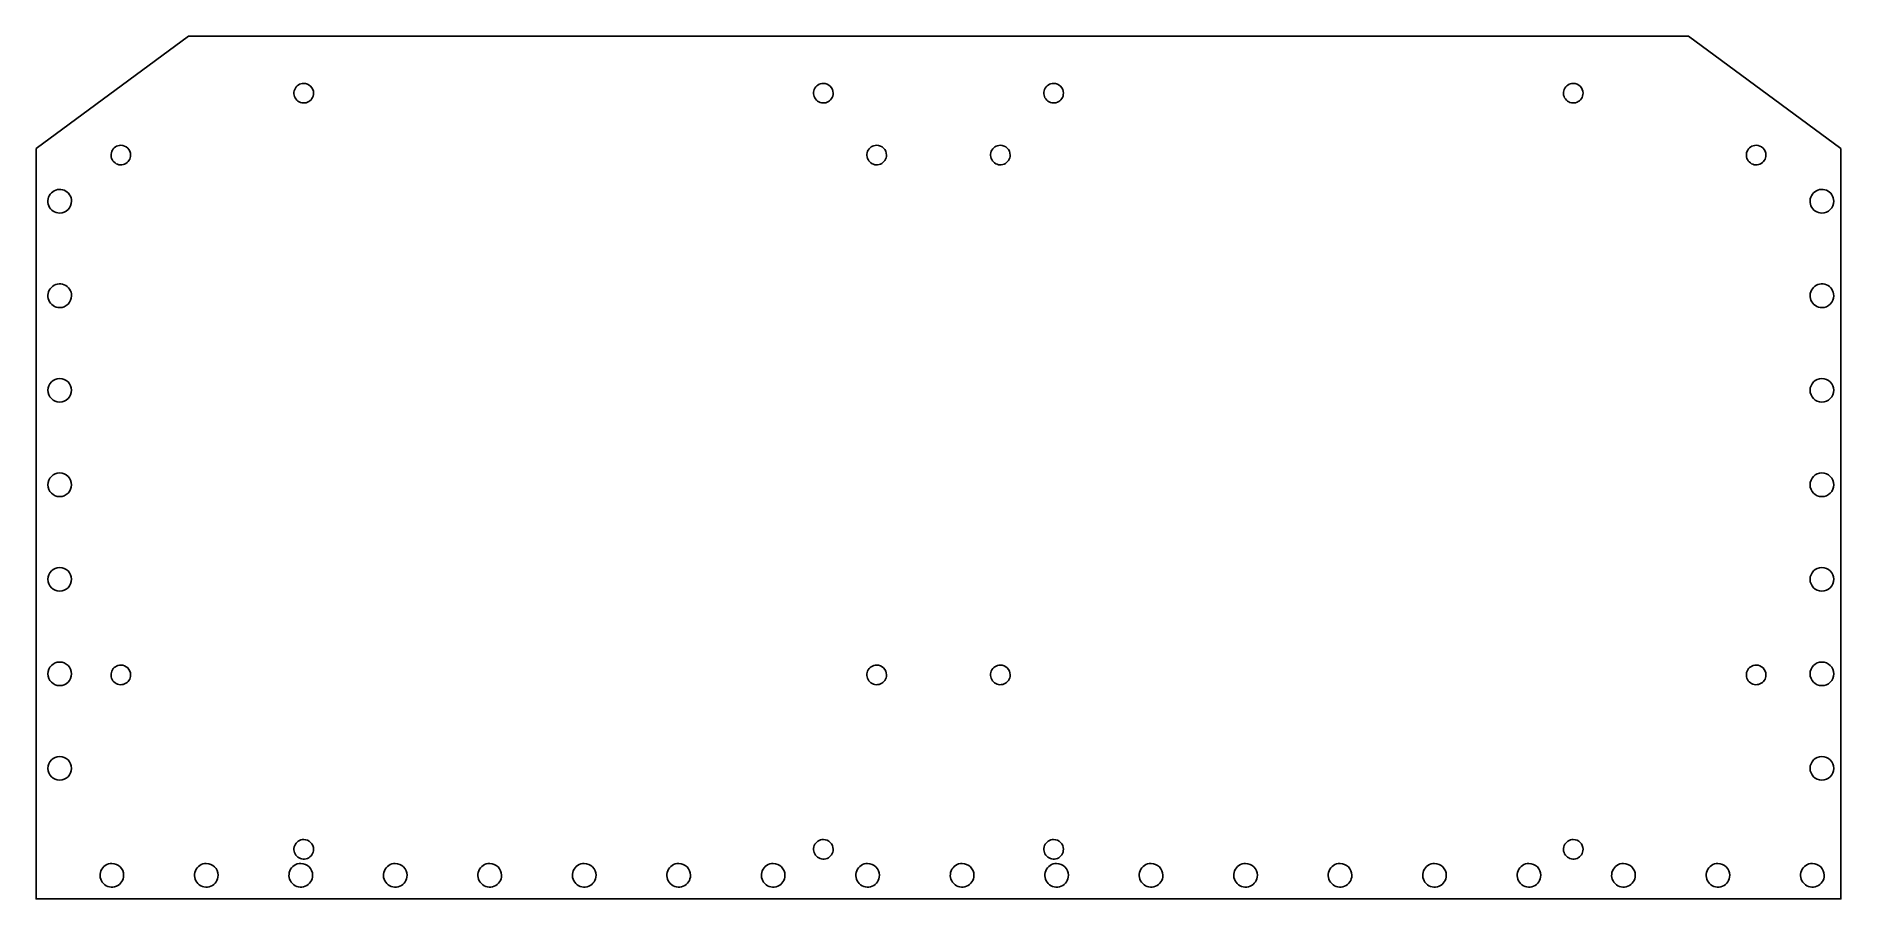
# Model space of a CAD drawing. Header units: millimetres. Extents: x 74 to 380, y 51 to 198.
import ezdxf

# ---------------------------------------------------------------- set-up
doc = ezdxf.new("R2010")
doc.units = ezdxf.units.MM
doc.layers.add('Layer_1', color=7, linetype='CONTINUOUS')

msp = doc.modelspace()

# ---------------------------------------------------------------- linework, layer by layer
at = {"layer": 'Layer_1', "color": 7}
for points in [[(73.923001, 178.46654), (73.923001, 51.4668), (379.57284, 51.4668), (379.57284, 178.46654), (353.74792, 197.516538), (99.747922, 197.516538)], [(119.24792, 189.51516)], [(207.24794, 189.51516)], [(246.24789, 189.51516)], [(334.24792, 189.51516)], [(88.275459, 179.03886)], [(216.27531, 179.03886)], [(237.22052, 179.03886)], [(365.2204, 179.03886)], [(79.923343, 169.56396)], [(378.355344, 169.56396)], [(79.923343, 153.56396)], [(378.355344, 153.56396)], [(79.923343, 137.56396)], [(378.355344, 137.56396)], [(79.923343, 121.56396)], [(378.355344, 121.56396)], [(79.923343, 105.56395)], [(378.355344, 105.56395)], [(79.923343, 89.56395)], [(88.275459, 91.04134)], [(216.27531, 91.04134)], [(237.22052, 91.04134)], [(365.2204, 91.04134)], [(378.355344, 89.56395)], [(79.923343, 73.56395)], [(378.355344, 73.56395)], [(119.24792, 61.5153)], [(207.24794, 61.5153)], [(246.24789, 61.5153)], [(334.24792, 61.5153)], [(86.747441, 57.467644)], [(102.747441, 57.467644)], [(118.747441, 57.467644)], [(134.74744, 57.467644)], [(150.74744, 57.467644)], [(166.74744, 57.467644)], [(182.74744, 57.467644)], [(198.74741, 57.467644)], [(214.74741, 57.467644)], [(230.74741, 57.467644)], [(246.74741, 57.467644)], [(262.74741, 57.467644)], [(278.74741, 57.467644)], [(294.74741, 57.467644)], [(310.74741, 57.467644)], [(326.74741, 57.467644)], [(342.74741, 57.467644)], [(358.74741, 57.467644)], [(374.74741, 57.467644)]]:
    msp.add_lwpolyline(points, close=True, dxfattribs=at)
for points in [[(119.24792, 189.51516), (118.577095, 189.51516), (117.972324, 189.111065), (117.715611, 188.491303)], [(120.420699, 189.029379), (120.109659, 189.340419), (119.687797, 189.51516), (119.24792, 189.51516)], [(207.24794, 189.51516), (206.577115, 189.51516), (205.972344, 189.111065), (205.715631, 188.491303)], [(208.420719, 189.029379), (208.109679, 189.340419), (207.687817, 189.51516), (207.24794, 189.51516)], [(246.24789, 189.51516), (245.577065, 189.51516), (244.972294, 189.111065), (244.715581, 188.491303)], [(247.420669, 189.029379), (247.109629, 189.340419), (246.687767, 189.51516), (246.24789, 189.51516)], [(334.24792, 189.51516), (333.577095, 189.51516), (332.972324, 189.111065), (332.715611, 188.491303)], [(335.420699, 189.029379), (335.109659, 189.340419), (334.687797, 189.51516), (334.24792, 189.51516)], [(117.715611, 188.491303), (117.458897, 187.871542), (117.600796, 187.158166), (118.075141, 186.683821)], [(118.075141, 186.683821), (118.549486, 186.209476), (119.262862, 186.067577), (119.882623, 186.324291)], [(119.882623, 186.324291), (120.502385, 186.581004), (120.90648, 187.185775), (120.90648, 187.8566)], [(120.90648, 187.8566), (120.90648, 188.296477), (120.731739, 188.718339), (120.420699, 189.029379)], [(205.715631, 188.491303), (205.458917, 187.871542), (205.600816, 187.158166), (206.075161, 186.683821)], [(206.075161, 186.683821), (206.549506, 186.209476), (207.262882, 186.067577), (207.882643, 186.324291)], [(207.882643, 186.324291), (208.502405, 186.581004), (208.9065, 187.185775), (208.9065, 187.8566)], [(208.9065, 187.8566), (208.9065, 188.296477), (208.731759, 188.718339), (208.420719, 189.029379)], [(244.715581, 188.491303), (244.458867, 187.871542), (244.600766, 187.158166), (245.075111, 186.683821)], [(245.075111, 186.683821), (245.549456, 186.209476), (246.262832, 186.067577), (246.882593, 186.324291)], [(246.882593, 186.324291), (247.502355, 186.581004), (247.90645, 187.185775), (247.90645, 187.8566)], [(247.90645, 187.8566), (247.90645, 188.296477), (247.731709, 188.718339), (247.420669, 189.029379)], [(332.715611, 188.491303), (332.458897, 187.871542), (332.600796, 187.158166), (333.075141, 186.683821)], [(333.075141, 186.683821), (333.549486, 186.209476), (334.262862, 186.067577), (334.882623, 186.324291)], [(334.882623, 186.324291), (335.502385, 186.581004), (335.90648, 187.185775), (335.90648, 187.8566)], [(335.90648, 187.8566), (335.90648, 188.296477), (335.731739, 188.718339), (335.420699, 189.029379)], [(86.74315, 178.015003), (86.486436, 177.395242), (86.628335, 176.681866), (87.10268, 176.207521)], [(88.275459, 179.03886), (87.604634, 179.03886), (86.999863, 178.634765), (86.74315, 178.015003)], [(89.448238, 178.553079), (89.137198, 178.864119), (88.715336, 179.03886), (88.275459, 179.03886)], [(88.910162, 175.847991), (89.529924, 176.104704), (89.934019, 176.709475), (89.934019, 177.3803)], [(89.934019, 177.3803), (89.934019, 177.820177), (89.759278, 178.242039), (89.448238, 178.553079)], [(214.743001, 178.015003), (214.486287, 177.395242), (214.628186, 176.681866), (215.102531, 176.207521)], [(216.27531, 179.03886), (215.604485, 179.03886), (214.999714, 178.634765), (214.743001, 178.015003)], [(217.448089, 178.553079), (217.137049, 178.864119), (216.715187, 179.03886), (216.27531, 179.03886)], [(216.910013, 175.847991), (217.529775, 176.104704), (217.93387, 176.709475), (217.93387, 177.3803)], [(217.93387, 177.3803), (217.93387, 177.820177), (217.759129, 178.242039), (217.448089, 178.553079)], [(235.688211, 178.015003), (235.431497, 177.395242), (235.573396, 176.681866), (236.047741, 176.207521)], [(237.22052, 179.03886), (236.549695, 179.03886), (235.944924, 178.634765), (235.688211, 178.015003)], [(238.393299, 178.553079), (238.082259, 178.864119), (237.660397, 179.03886), (237.22052, 179.03886)], [(237.855223, 175.847991), (238.474985, 176.104704), (238.87908, 176.709475), (238.87908, 177.3803)], [(238.87908, 177.3803), (238.87908, 177.820177), (238.704339, 178.242039), (238.393299, 178.553079)], [(363.688091, 178.015003), (363.431377, 177.395242), (363.573276, 176.681866), (364.047621, 176.207521)], [(365.2204, 179.03886), (364.549575, 179.03886), (363.944804, 178.634765), (363.688091, 178.015003)], [(366.393179, 178.553079), (366.082139, 178.864119), (365.660277, 179.03886), (365.2204, 179.03886)], [(365.855103, 175.847991), (366.474865, 176.104704), (366.87896, 176.709475), (366.87896, 177.3803)], [(366.87896, 177.3803), (366.87896, 177.820177), (366.704219, 178.242039), (366.393179, 178.553079)], [(87.10268, 176.207521), (87.577025, 175.733176), (88.290401, 175.591277), (88.910162, 175.847991)], [(215.102531, 176.207521), (215.576876, 175.733176), (216.290252, 175.591277), (216.910013, 175.847991)], [(236.047741, 176.207521), (236.522086, 175.733176), (237.235462, 175.591277), (237.855223, 175.847991)], [(364.047621, 176.207521), (364.521966, 175.733176), (365.235342, 175.591277), (365.855103, 175.847991)], [(78.688004, 171.412776), (77.940228, 171.722515), (77.079501, 171.551305), (76.507178, 170.978982)], [(79.923343, 169.56396), (79.923343, 170.373347), (79.435781, 171.103037), (78.688004, 171.412776)], [(377.120004, 171.412776), (376.372228, 171.722515), (375.511501, 171.551305), (374.939178, 170.978982)], [(378.355344, 169.56396), (378.355344, 170.373347), (377.867781, 171.103037), (377.120004, 171.412776)], [(76.507178, 170.978982), (75.934855, 170.406659), (75.763645, 169.545932), (76.073384, 168.798156)], [(76.073384, 168.798156), (76.383123, 168.050379), (77.112813, 167.562816), (77.9222, 167.562816)], [(77.9222, 167.562816), (78.452936, 167.562816), (78.961935, 167.773651), (79.337222, 168.148938)], [(79.337222, 168.148938), (79.712509, 168.524225), (79.923343, 169.033224), (79.923343, 169.56396)], [(374.939178, 170.978982), (374.366855, 170.406659), (374.195645, 169.545932), (374.505384, 168.798156)], [(374.505384, 168.798156), (374.815123, 168.050379), (375.544813, 167.562816), (376.3542, 167.562816)], [(376.3542, 167.562816), (376.884936, 167.562816), (377.393935, 167.773651), (377.769222, 168.148938)], [(377.769222, 168.148938), (378.144509, 168.524225), (378.355344, 169.033224), (378.355344, 169.56396)], [(76.507178, 154.978982), (75.934855, 154.406659), (75.763645, 153.545932), (76.073384, 152.798156)], [(78.688004, 155.412776), (77.940228, 155.722515), (77.079501, 155.551305), (76.507178, 154.978982)], [(79.923343, 153.56396), (79.923343, 154.373347), (79.435781, 155.103037), (78.688004, 155.412776)], [(79.337222, 152.148938), (79.712509, 152.524225), (79.923343, 153.033224), (79.923343, 153.56396)], [(374.939178, 154.978982), (374.366855, 154.406659), (374.195645, 153.545932), (374.505384, 152.798156)], [(377.120004, 155.412776), (376.372228, 155.722515), (375.511501, 155.551305), (374.939178, 154.978982)], [(378.355344, 153.56396), (378.355344, 154.373347), (377.867781, 155.103037), (377.120004, 155.412776)], [(377.769222, 152.148938), (378.144509, 152.524225), (378.355344, 153.033224), (378.355344, 153.56396)], [(76.073384, 152.798156), (76.383123, 152.050379), (77.112813, 151.562816), (77.9222, 151.562816)], [(77.9222, 151.562816), (78.452936, 151.562816), (78.961935, 151.773651), (79.337222, 152.148938)], [(374.505384, 152.798156), (374.815123, 152.050379), (375.544813, 151.562816), (376.3542, 151.562816)], [(376.3542, 151.562816), (376.884936, 151.562816), (377.393935, 151.773651), (377.769222, 152.148938)], [(77.9222, 139.565103), (76.816999, 139.565103), (75.921056, 138.669161), (75.921056, 137.56396)], [(75.921056, 137.56396), (75.921056, 136.458759), (76.816999, 135.562816), (77.9222, 135.562816)], [(79.923343, 137.56396), (79.923343, 138.669161), (79.027401, 139.565103), (77.9222, 139.565103)], [(79.337222, 136.148938), (79.712509, 136.524225), (79.923343, 137.033224), (79.923343, 137.56396)], [(376.3542, 139.565103), (375.248999, 139.565103), (374.353056, 138.669161), (374.353056, 137.56396)], [(374.353056, 137.56396), (374.353056, 136.458759), (375.248999, 135.562816), (376.3542, 135.562816)], [(378.355344, 137.56396), (378.355343, 138.669161), (377.459401, 139.565103), (376.3542, 139.565103)], [(377.769222, 136.148938), (378.144509, 136.524225), (378.355344, 137.033224), (378.355344, 137.56396)], [(77.9222, 135.562816), (78.452936, 135.562816), (78.961935, 135.773651), (79.337222, 136.148938)], [(376.3542, 135.562816), (376.884936, 135.562816), (377.393935, 135.773651), (377.769222, 136.148938)], [(77.9222, 123.565103), (76.816999, 123.565103), (75.921056, 122.669161), (75.921056, 121.56396)], [(79.923343, 121.56396), (79.923343, 122.669161), (79.027401, 123.565103), (77.9222, 123.565103)], [(376.3542, 123.565103), (375.248999, 123.565103), (374.353056, 122.669161), (374.353056, 121.56396)], [(378.355344, 121.56396), (378.355344, 122.669161), (377.459401, 123.565103), (376.3542, 123.565103)], [(75.921056, 121.56396), (75.921056, 120.458759), (76.816999, 119.562816), (77.9222, 119.562816)], [(77.9222, 119.562816), (78.452936, 119.562816), (78.961935, 119.773651), (79.337222, 120.148938)], [(79.337222, 120.148938), (79.712509, 120.524225), (79.923343, 121.033224), (79.923343, 121.56396)], [(374.353056, 121.56396), (374.353056, 120.458759), (375.248999, 119.562816), (376.3542, 119.562816)], [(376.3542, 119.562816), (376.884936, 119.562816), (377.393935, 119.773651), (377.769222, 120.148938)], [(377.769222, 120.148938), (378.144509, 120.524225), (378.355344, 121.033224), (378.355344, 121.56396)], [(77.9222, 107.565093), (76.816999, 107.565093), (75.921056, 106.669151), (75.921056, 105.56395)], [(79.923343, 105.56395), (79.923343, 106.669151), (79.027401, 107.565093), (77.9222, 107.565093)], [(376.3542, 107.565093), (375.248999, 107.565093), (374.353056, 106.669151), (374.353056, 105.56395)], [(378.355344, 105.56395), (378.355344, 106.669151), (377.459401, 107.565093), (376.3542, 107.565093)], [(75.921056, 105.56395), (75.921056, 104.458749), (76.816999, 103.562806), (77.9222, 103.562806)], [(77.9222, 103.562806), (78.452936, 103.562806), (78.961935, 103.773641), (79.337222, 104.148928)], [(79.337222, 104.148928), (79.712509, 104.524215), (79.923343, 105.033214), (79.923343, 105.56395)], [(374.353056, 105.56395), (374.353056, 104.458749), (375.248999, 103.562806), (376.3542, 103.562806)], [(376.3542, 103.562806), (376.884936, 103.562806), (377.393935, 103.773641), (377.769222, 104.148928)], [(377.769222, 104.148928), (378.144509, 104.524215), (378.355344, 105.033214), (378.355344, 105.56395)], [(77.9222, 91.565093), (76.816999, 91.565093), (75.921056, 90.669151), (75.921056, 89.56395)], [(75.921056, 89.56395), (75.921056, 88.458749), (76.816999, 87.562806), (77.9222, 87.562806)], [(79.923343, 89.56395), (79.923343, 90.669151), (79.027401, 91.565093), (77.9222, 91.565093)], [(79.337222, 88.148928), (79.712509, 88.524215), (79.923343, 89.033214), (79.923343, 89.56395)], [(86.74315, 90.017483), (86.486436, 89.397722), (86.628335, 88.684346), (87.10268, 88.210001)], [(88.275459, 91.04134), (87.604634, 91.04134), (86.999863, 90.637245), (86.74315, 90.017483)], [(89.448238, 90.555559), (89.137198, 90.866599), (88.715336, 91.04134), (88.275459, 91.04134)], [(88.910162, 87.850471), (89.529924, 88.107184), (89.934019, 88.711955), (89.934019, 89.38278)], [(89.934019, 89.38278), (89.934019, 89.822657), (89.759278, 90.244519), (89.448238, 90.555559)], [(214.743001, 90.017483), (214.486287, 89.397722), (214.628186, 88.684346), (215.102531, 88.210001)], [(216.27531, 91.04134), (215.604485, 91.04134), (214.999714, 90.637245), (214.743001, 90.017483)], [(217.448089, 90.555559), (217.137049, 90.866599), (216.715187, 91.04134), (216.27531, 91.04134)], [(216.910013, 87.850471), (217.529775, 88.107184), (217.93387, 88.711955), (217.93387, 89.38278)], [(217.93387, 89.38278), (217.93387, 89.822657), (217.759129, 90.244519), (217.448089, 90.555559)], [(235.688211, 90.017483), (235.431497, 89.397722), (235.573396, 88.684346), (236.047741, 88.210001)], [(237.22052, 91.04134), (236.549695, 91.04134), (235.944924, 90.637245), (235.688211, 90.017483)], [(238.393299, 90.555559), (238.082259, 90.866599), (237.660397, 91.04134), (237.22052, 91.04134)], [(237.855223, 87.850471), (238.474985, 88.107184), (238.87908, 88.711955), (238.87908, 89.38278)], [(238.87908, 89.38278), (238.87908, 89.822657), (238.704339, 90.244519), (238.393299, 90.555559)], [(363.688091, 90.017483), (363.431377, 89.397722), (363.573276, 88.684346), (364.047621, 88.210001)], [(365.2204, 91.04134), (364.549575, 91.04134), (363.944804, 90.637245), (363.688091, 90.017483)], [(366.393179, 90.555559), (366.082139, 90.866599), (365.660277, 91.04134), (365.2204, 91.04134)], [(365.855103, 87.850471), (366.474865, 88.107184), (366.87896, 88.711955), (366.87896, 89.38278)], [(366.87896, 89.38278), (366.87896, 89.822657), (366.704219, 90.244519), (366.393179, 90.555559)], [(376.3542, 91.565093), (375.248999, 91.565093), (374.353056, 90.669151), (374.353056, 89.56395)], [(374.353056, 89.56395), (374.353056, 88.458749), (375.248999, 87.562806), (376.3542, 87.562806)], [(378.355344, 89.56395), (378.355343, 90.669151), (377.459401, 91.565093), (376.3542, 91.565093)], [(377.769222, 88.148928), (378.144509, 88.524215), (378.355344, 89.033214), (378.355344, 89.56395)], [(77.9222, 87.562806), (78.452936, 87.562806), (78.961935, 87.773641), (79.337222, 88.148928)], [(87.10268, 88.210001), (87.577025, 87.735656), (88.290401, 87.593757), (88.910162, 87.850471)], [(215.102531, 88.210001), (215.576876, 87.735656), (216.290252, 87.593757), (216.910013, 87.850471)], [(236.047741, 88.210001), (236.522086, 87.735656), (237.235462, 87.593757), (237.855223, 87.850471)], [(364.047621, 88.210001), (364.521966, 87.735656), (365.235342, 87.593757), (365.855103, 87.850471)], [(376.3542, 87.562806), (376.884936, 87.562806), (377.393935, 87.773641), (377.769222, 88.148928)], [(77.9222, 75.565093), (76.816999, 75.565093), (75.921056, 74.669151), (75.921056, 73.56395)], [(75.921056, 73.56395), (75.921056, 72.458749), (76.816999, 71.562806), (77.9222, 71.562806)], [(79.923343, 73.56395), (79.923343, 74.669151), (79.027401, 75.565093), (77.9222, 75.565093)], [(79.337222, 72.148928), (79.712509, 72.524215), (79.923343, 73.033214), (79.923343, 73.56395)], [(376.3542, 75.565093), (375.248999, 75.565093), (374.353056, 74.669151), (374.353056, 73.56395)], [(374.353056, 73.56395), (374.353056, 72.458749), (375.248999, 71.562806), (376.3542, 71.562806)], [(378.355344, 73.56395), (378.355344, 74.669151), (377.459401, 75.565093), (376.3542, 75.565093)], [(377.769222, 72.148928), (378.144509, 72.524215), (378.355344, 73.033214), (378.355344, 73.56395)], [(77.9222, 71.562806), (78.452936, 71.562806), (78.961935, 71.773641), (79.337222, 72.148928)], [(376.3542, 71.562806), (376.884936, 71.562806), (377.393935, 71.773641), (377.769222, 72.148928)], [(119.24792, 61.5153), (118.577095, 61.5153), (117.972324, 61.111205), (117.715611, 60.491443)], [(120.420699, 61.029519), (120.109659, 61.340559), (119.687797, 61.5153), (119.24792, 61.5153)], [(207.24794, 61.5153), (206.577115, 61.5153), (205.972344, 61.111205), (205.715631, 60.491443)], [(208.420719, 61.029519), (208.109679, 61.340559), (207.687817, 61.5153), (207.24794, 61.5153)], [(246.24789, 61.5153), (245.577065, 61.5153), (244.972294, 61.111205), (244.715581, 60.491443)], [(247.420669, 61.029519), (247.109629, 61.340559), (246.687767, 61.5153), (246.24789, 61.5153)], [(334.24792, 61.5153), (333.577095, 61.5153), (332.972324, 61.111205), (332.715611, 60.491443)], [(335.420699, 61.029519), (335.109659, 61.340559), (334.687797, 61.5153), (334.24792, 61.5153)], [(117.715611, 60.491443), (117.458897, 59.871682), (117.600796, 59.158306), (118.075141, 58.683961)], [(118.075141, 58.683961), (118.549486, 58.209616), (119.262862, 58.067717), (119.882623, 58.324431)], [(119.882623, 58.324431), (120.502385, 58.581144), (120.90648, 59.185915), (120.90648, 59.85674)], [(120.90648, 59.85674), (120.90648, 60.296617), (120.731739, 60.718479), (120.420699, 61.029519)], [(205.715631, 60.491443), (205.458917, 59.871682), (205.600816, 59.158306), (206.075161, 58.683961)], [(206.075161, 58.683961), (206.549506, 58.209616), (207.262882, 58.067717), (207.882643, 58.324431)], [(207.882643, 58.324431), (208.502405, 58.581144), (208.9065, 59.185915), (208.9065, 59.85674)], [(208.9065, 59.85674), (208.9065, 60.296617), (208.731759, 60.718479), (208.420719, 61.029519)], [(244.715581, 60.491443), (244.458867, 59.871682), (244.600766, 59.158306), (245.075111, 58.683961)], [(245.075111, 58.683961), (245.549456, 58.209616), (246.262832, 58.067717), (246.882593, 58.324431)], [(246.882593, 58.324431), (247.502355, 58.581144), (247.90645, 59.185915), (247.90645, 59.85674)], [(247.90645, 59.85674), (247.90645, 60.296617), (247.731709, 60.718479), (247.420669, 61.029519)], [(332.715611, 60.491443), (332.458897, 59.871682), (332.600796, 59.158306), (333.075141, 58.683961)], [(333.075141, 58.683961), (333.549486, 58.209616), (334.262862, 58.067717), (334.882623, 58.324431)], [(334.882623, 58.324431), (335.502385, 58.581144), (335.90648, 59.185915), (335.90648, 59.85674)], [(335.90648, 59.85674), (335.90648, 60.296617), (335.731739, 60.718479), (335.420699, 61.029519)], [(84.898625, 56.232304), (84.588886, 55.484528), (84.760096, 54.623801), (85.332419, 54.051478)], [(86.747441, 57.467644), (85.938054, 57.467644), (85.208364, 56.980081), (84.898625, 56.232304)], [(88.748585, 55.4665), (88.748585, 56.571701), (87.852642, 57.467644), (86.747441, 57.467644)], [(87.513245, 53.617684), (88.261022, 53.927423), (88.748585, 54.657113), (88.748585, 55.4665)], [(100.898625, 56.232304), (100.588886, 55.484528), (100.760096, 54.623801), (101.332419, 54.051478)], [(102.747441, 57.467644), (101.938054, 57.467644), (101.208364, 56.980081), (100.898625, 56.232304)], [(104.748585, 55.4665), (104.748585, 56.571701), (103.852642, 57.467644), (102.747441, 57.467644)], [(103.513245, 53.617684), (104.261022, 53.927423), (104.748585, 54.657113), (104.748585, 55.4665)], [(116.898625, 56.232304), (116.588886, 55.484528), (116.760096, 54.623801), (117.332419, 54.051478)], [(118.747441, 57.467644), (117.938054, 57.467644), (117.208364, 56.980081), (116.898625, 56.232304)], [(120.748585, 55.4665), (120.748585, 56.571701), (119.852642, 57.467644), (118.747441, 57.467644)], [(119.513245, 53.617684), (120.261022, 53.927423), (120.748585, 54.657113), (120.748585, 55.4665)], [(132.898624, 56.232304), (132.588885, 55.484528), (132.760095, 54.623801), (133.332418, 54.051478)], [(134.74744, 57.467644), (133.938053, 57.467644), (133.208363, 56.980081), (132.898624, 56.232304)], [(136.162462, 56.881522), (135.787175, 57.256809), (135.278176, 57.467644), (134.74744, 57.467644)], [(135.513244, 53.617684), (136.261021, 53.927423), (136.748583, 54.657113), (136.748583, 55.4665)], [(136.748583, 55.4665), (136.748584, 55.997236), (136.537749, 56.506235), (136.162462, 56.881522)], [(148.898624, 56.232304), (148.588885, 55.484528), (148.760095, 54.623801), (149.332418, 54.051478)], [(150.74744, 57.467644), (149.938053, 57.467644), (149.208363, 56.980081), (148.898624, 56.232304)], [(152.162462, 56.881522), (151.787175, 57.256809), (151.278176, 57.467644), (150.74744, 57.467644)], [(151.513244, 53.617684), (152.261021, 53.927423), (152.748584, 54.657113), (152.748584, 55.4665)], [(152.748584, 55.4665), (152.748584, 55.997236), (152.537749, 56.506235), (152.162462, 56.881522)], [(164.898624, 56.232304), (164.588885, 55.484528), (164.760095, 54.623801), (165.332418, 54.051478)], [(166.74744, 57.467644), (165.938053, 57.467644), (165.208363, 56.980081), (164.898624, 56.232304)], [(168.162462, 56.881522), (167.787175, 57.256809), (167.278176, 57.467644), (166.74744, 57.467644)], [(167.513244, 53.617684), (168.261021, 53.927423), (168.748584, 54.657113), (168.748584, 55.4665)], [(168.748584, 55.4665), (168.748584, 55.997236), (168.537749, 56.506235), (168.162462, 56.881522)], [(180.898624, 56.232304), (180.588885, 55.484528), (180.760095, 54.623801), (181.332418, 54.051478)], [(182.74744, 57.467644), (181.938053, 57.467644), (181.208363, 56.980081), (180.898624, 56.232304)], [(184.162462, 56.881522), (183.787175, 57.256809), (183.278176, 57.467644), (182.74744, 57.467644)], [(183.513244, 53.617684), (184.261021, 53.927423), (184.748584, 54.657113), (184.748584, 55.4665)], [(184.748584, 55.4665), (184.748584, 55.997236), (184.537749, 56.506235), (184.162462, 56.881522)], [(196.898594, 56.232304), (196.588855, 55.484528), (196.760065, 54.623801), (197.332388, 54.051478)], [(198.74741, 57.467644), (197.938023, 57.467644), (197.208333, 56.980081), (196.898594, 56.232304)], [(200.162432, 56.881522), (199.787145, 57.256809), (199.278146, 57.467644), (198.74741, 57.467644)], [(199.513214, 53.617684), (200.260991, 53.927423), (200.748554, 54.657113), (200.748554, 55.4665)], [(200.748554, 55.4665), (200.748554, 55.997236), (200.537719, 56.506235), (200.162432, 56.881522)], [(212.898594, 56.232304), (212.588855, 55.484528), (212.760065, 54.623801), (213.332388, 54.051478)], [(214.74741, 57.467644), (213.938023, 57.467644), (213.208333, 56.980081), (212.898594, 56.232304)], [(216.162432, 56.881522), (215.787145, 57.256809), (215.278146, 57.467644), (214.74741, 57.467644)], [(215.513214, 53.617684), (216.260991, 53.927423), (216.748554, 54.657113), (216.748554, 55.4665)], [(216.748554, 55.4665), (216.748554, 55.997236), (216.537719, 56.506235), (216.162432, 56.881522)], [(228.898594, 56.232304), (228.588855, 55.484528), (228.760065, 54.623801), (229.332388, 54.051478)], [(230.74741, 57.467644), (229.938023, 57.467644), (229.208333, 56.980081), (228.898594, 56.232304)], [(232.162432, 56.881522), (231.787145, 57.256809), (231.278146, 57.467644), (230.74741, 57.467644)], [(231.513214, 53.617684), (232.260991, 53.927423), (232.748554, 54.657113), (232.748554, 55.4665)], [(232.748554, 55.4665), (232.748554, 55.997236), (232.537719, 56.506235), (232.162432, 56.881522)], [(244.898594, 56.232304), (244.588855, 55.484528), (244.760065, 54.623801), (245.332388, 54.051478)], [(246.74741, 57.467644), (245.938023, 57.467644), (245.208333, 56.980081), (244.898594, 56.232304)], [(248.162432, 56.881522), (247.787145, 57.256809), (247.278146, 57.467644), (246.74741, 57.467644)], [(247.513214, 53.617684), (248.260991, 53.927423), (248.748554, 54.657113), (248.748554, 55.4665)], [(248.748554, 55.4665), (248.748554, 55.997236), (248.537719, 56.506235), (248.162432, 56.881522)], [(260.898594, 56.232304), (260.588855, 55.484528), (260.760065, 54.623801), (261.332388, 54.051478)], [(262.74741, 57.467644), (261.938023, 57.467644), (261.208333, 56.980081), (260.898594, 56.232304)], [(264.162432, 56.881522), (263.787145, 57.256809), (263.278146, 57.467644), (262.74741, 57.467644)], [(263.513214, 53.617684), (264.260991, 53.927423), (264.748554, 54.657113), (264.748554, 55.4665)], [(264.748554, 55.4665), (264.748554, 55.997236), (264.537719, 56.506235), (264.162432, 56.881522)], [(276.898594, 56.232304), (276.588855, 55.484528), (276.760065, 54.623801), (277.332388, 54.051478)], [(278.74741, 57.467644), (277.938023, 57.467644), (277.208333, 56.980081), (276.898594, 56.232304)], [(280.162432, 56.881522), (279.787145, 57.256809), (279.278146, 57.467644), (278.74741, 57.467644)], [(279.513214, 53.617684), (280.260991, 53.927423), (280.748554, 54.657113), (280.748554, 55.4665)], [(280.748554, 55.4665), (280.748554, 55.997236), (280.537719, 56.506235), (280.162432, 56.881522)], [(292.898594, 56.232304), (292.588855, 55.484528), (292.760065, 54.623801), (293.332388, 54.051478)], [(294.74741, 57.467644), (293.938023, 57.467644), (293.208333, 56.980081), (292.898594, 56.232304)], [(296.162432, 56.881522), (295.787145, 57.256809), (295.278146, 57.467644), (294.74741, 57.467644)], [(295.513214, 53.617684), (296.260991, 53.927423), (296.748554, 54.657113), (296.748554, 55.4665)], [(296.748554, 55.4665), (296.748554, 55.997236), (296.537719, 56.506235), (296.162432, 56.881522)], [(308.898594, 56.232304), (308.588855, 55.484528), (308.760065, 54.623801), (309.332388, 54.051478)], [(310.74741, 57.467644), (309.938023, 57.467644), (309.208333, 56.980081), (308.898594, 56.232304)], [(312.162432, 56.881522), (311.787145, 57.256809), (311.278146, 57.467644), (310.74741, 57.467644)], [(311.513214, 53.617684), (312.260991, 53.927423), (312.748554, 54.657113), (312.748554, 55.4665)], [(312.748554, 55.4665), (312.748554, 55.997236), (312.537719, 56.506235), (312.162432, 56.881522)], [(324.898594, 56.232304), (324.588855, 55.484528), (324.760065, 54.623801), (325.332388, 54.051478)], [(326.74741, 57.467644), (325.938023, 57.467644), (325.208333, 56.980081), (324.898594, 56.232304)], [(328.162432, 56.881522), (327.787145, 57.256809), (327.278146, 57.467644), (326.74741, 57.467644)], [(327.513214, 53.617684), (328.260991, 53.927423), (328.748554, 54.657113), (328.748554, 55.4665)], [(328.748554, 55.4665), (328.748554, 55.997236), (328.537719, 56.506235), (328.162432, 56.881522)], [(340.898594, 56.232304), (340.588855, 55.484528), (340.760065, 54.623801), (341.332388, 54.051478)], [(342.74741, 57.467644), (341.938023, 57.467644), (341.208333, 56.980081), (340.898594, 56.232304)], [(344.162432, 56.881522), (343.787145, 57.256809), (343.278146, 57.467644), (342.74741, 57.467644)], [(343.513214, 53.617684), (344.260991, 53.927423), (344.748554, 54.657113), (344.748554, 55.4665)], [(344.748554, 55.4665), (344.748554, 55.997236), (344.537719, 56.506235), (344.162432, 56.881522)], [(356.898594, 56.232304), (356.588855, 55.484528), (356.760065, 54.623801), (357.332388, 54.051478)], [(358.74741, 57.467644), (357.938023, 57.467644), (357.208333, 56.980081), (356.898594, 56.232304)], [(360.162432, 56.881522), (359.787145, 57.256809), (359.278146, 57.467644), (358.74741, 57.467644)], [(359.513214, 53.617684), (360.260991, 53.927423), (360.748554, 54.657113), (360.748554, 55.4665)], [(360.748554, 55.4665), (360.748554, 55.997236), (360.537719, 56.506235), (360.162432, 56.881522)], [(372.898594, 56.232304), (372.588855, 55.484528), (372.760065, 54.623801), (373.332388, 54.051478)], [(374.74741, 57.467644), (373.938023, 57.467644), (373.208333, 56.980081), (372.898594, 56.232304)], [(376.162432, 56.881522), (375.787145, 57.256809), (375.278146, 57.467644), (374.74741, 57.467644)], [(375.513214, 53.617684), (376.260991, 53.927423), (376.748554, 54.657113), (376.748554, 55.4665)], [(376.748554, 55.4665), (376.748554, 55.997236), (376.537719, 56.506235), (376.162432, 56.881522)], [(85.332419, 54.051478), (85.904742, 53.479155), (86.765469, 53.307945), (87.513245, 53.617684)], [(101.332419, 54.051478), (101.904742, 53.479155), (102.765469, 53.307945), (103.513245, 53.617684)], [(117.332419, 54.051478), (117.904742, 53.479155), (118.765469, 53.307945), (119.513245, 53.617684)], [(133.332418, 54.051478), (133.904741, 53.479155), (134.765468, 53.307945), (135.513244, 53.617684)], [(149.332418, 54.051478), (149.904741, 53.479155), (150.765468, 53.307945), (151.513244, 53.617684)], [(165.332418, 54.051478), (165.904741, 53.479155), (166.765468, 53.307945), (167.513244, 53.617684)], [(181.332418, 54.051478), (181.904741, 53.479155), (182.765468, 53.307945), (183.513244, 53.617684)], [(197.332388, 54.051478), (197.904711, 53.479155), (198.765438, 53.307945), (199.513214, 53.617684)], [(213.332388, 54.051478), (213.904711, 53.479155), (214.765438, 53.307945), (215.513214, 53.617684)], [(229.332388, 54.051478), (229.904711, 53.479155), (230.765438, 53.307945), (231.513214, 53.617684)], [(245.332388, 54.051478), (245.904711, 53.479155), (246.765438, 53.307945), (247.513214, 53.617684)], [(261.332388, 54.051478), (261.904711, 53.479155), (262.765438, 53.307945), (263.513214, 53.617684)], [(277.332388, 54.051478), (277.904711, 53.479155), (278.765438, 53.307945), (279.513214, 53.617684)], [(293.332388, 54.051478), (293.904711, 53.479155), (294.765438, 53.307945), (295.513214, 53.617684)], [(309.332388, 54.051478), (309.904711, 53.479155), (310.765438, 53.307945), (311.513214, 53.617684)], [(325.332388, 54.051478), (325.904711, 53.479155), (326.765438, 53.307945), (327.513214, 53.617684)], [(341.332388, 54.051478), (341.904711, 53.479155), (342.765438, 53.307945), (343.513214, 53.617684)], [(357.332388, 54.051478), (357.904711, 53.479155), (358.765438, 53.307945), (359.513214, 53.617684)], [(373.332388, 54.051478), (373.904711, 53.479155), (374.765438, 53.307945), (375.513214, 53.617684)]]:
    msp.add_open_spline(points, degree=3, dxfattribs=at)

doc.saveas('drawing.dxf')
